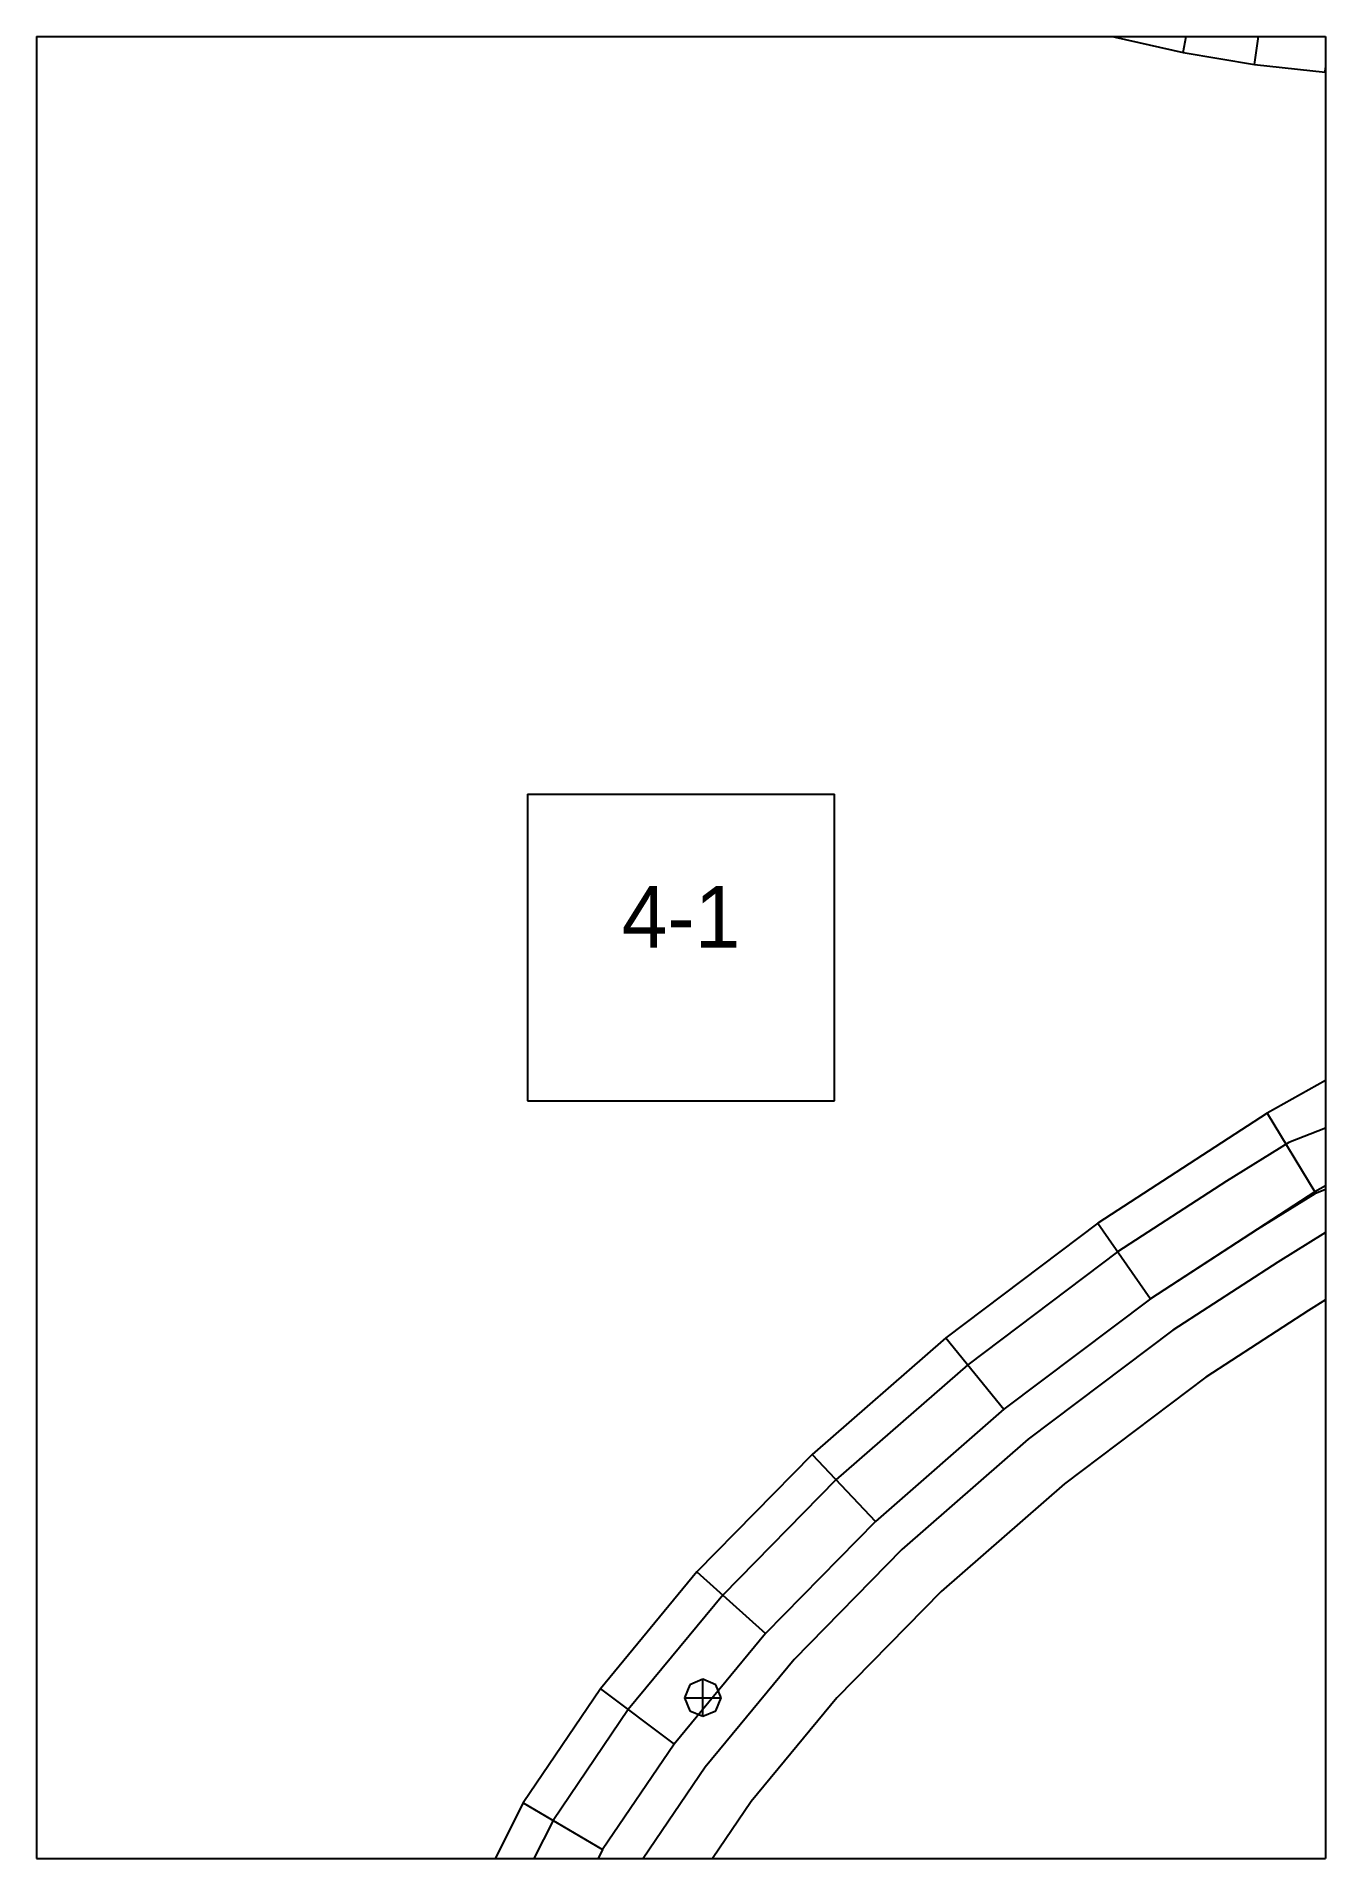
# Paper-space layout 'Plan 4-1' of a CAD drawing. Header units: metres, sheet in millimetres. Extents: x 0 to 210, y 0 to 297.
# The model-space entities are those that its viewports show. They can reach past a viewport. Long polylines and large blocks are cut down to what shows.
import ezdxf
from ezdxf.enums import TextEntityAlignment as Align

# ---------------------------------------------------------------- set-up
doc = ezdxf.new("R2010")
doc.units = ezdxf.units.M
for name, color, linetype in [('default', 7, 'Continuous'), ('TEXTLAYER', 7, 'Continuous'), ('VIEWPORTS', 7, 'Continuous')]:
    doc.layers.add(name, color=color, linetype=linetype)

msp = doc.modelspace()

# ---------------------------------------------------------------- linework, layer by layer
at = {"color": 9}
for p, q in [((0, -594), (0, -891)), ((210, -594), (210, -891)), ((210, -594), (210, -891)), ((0, -891), (210, -891)), ((0, -891), (210, -891)), ((0, -891), (0, -1188)), ((210, -891), (420, -891)), ((210, -891), (210, -1188)), ((210, -891), (420, -891)), ((210, -891), (210, -1188)), ((80, -1014.5), (130, -1014.5)), ((80, -1014.5), (80, -1064.5)), ((130, -1064.5), (130, -1014.5)), ((80, -1064.5), (130, -1064.5)), ((0, -1188), (210, -1188)), ((0, -1188), (210, -1188)), ((0, -1188), (0, -1485)), ((210, -1188), (420, -1188)), ((210, -1188), (210, -1485)), ((210, -1188), (420, -1188)), ((210, -1188), (210, -1485))]:
    msp.add_line(p, q, dxfattribs=at)
at = {"layer": 'default', "color": 7, "linetype": 'Continuous'}
for p, q in [((128.78, -856.55), (108.57, -891.06)), ((175.71, -891.13), (179.32, -876.57)), ((186.8, -893.62), (189.68, -878.9)), ((198.44, -895.57), (200.51, -880.71)), ((209.94, -896.84), (211.19, -881.89)), ((164.17, -887.98), (175.71, -891.13)), ((191.01, -888.6), (199.83, -889.79)), ((199.83, -889.79), (211.74, -889.88)), ((175.71, -891.13), (186.8, -893.62)), ((186.8, -893.62), (198.44, -895.57)), ((198.44, -895.57), (209.94, -896.84)), ((209.94, -896.84), (221.42, -897.49)), ((230.86, -1049.52), (200.49, -1066.51)), ((235.5, -1058.83), (204.04, -1071.29)), ((237.76, -1062.84), (208.24, -1079.35)), ((200.49, -1066.51), (172.89, -1084.46)), ((200.49, -1066.51), (208.24, -1079.35)), ((237.76, -1067.9), (208.24, -1079.65)), ((204.04, -1071.29), (193.84, -1077.57)), ((239.28, -1074.02), (211.08, -1085.27)), ((193.84, -1077.57), (176.13, -1089.09)), ((208.24, -1079.35), (181.5, -1096.75)), ((208.24, -1079.65), (198.85, -1085.46)), ((172.89, -1084.46), (148.15, -1103.12)), ((172.89, -1084.46), (181.5, -1096.75)), ((198.85, -1085.46), (181.5, -1096.75)), ((211.08, -1085.27), (202.22, -1090.78)), ((176.13, -1089.09), (151.71, -1107.5)), ((202.22, -1090.78), (185.11, -1101.9)), ((215.28, -1093.62), (207.23, -1098.68)), ((181.5, -1096.75), (157.61, -1114.76)), ((181.5, -1096.75), (157.61, -1114.76)), ((207.23, -1098.68), (190.48, -1109.56)), ((148.15, -1103.12), (126.37, -1122.16)), ((148.15, -1103.12), (157.61, -1114.76)), ((185.11, -1101.9), (161.58, -1119.65)), ((151.71, -1107.5), (130.25, -1126.26)), ((190.48, -1109.56), (167.48, -1126.91)), ((157.61, -1114.76), (136.67, -1133.06)), ((157.61, -1114.76), (136.67, -1133.06)), ((161.58, -1119.65), (140.99, -1137.65)), ((126.37, -1122.16), (107.59, -1141.29)), ((126.37, -1122.16), (136.67, -1133.06)), ((130.25, -1126.26), (111.79, -1145.07)), ((167.48, -1126.91), (147.41, -1144.45)), ((136.67, -1133.06), (118.74, -1151.32)), ((136.67, -1133.06), (118.74, -1151.32)), ((140.99, -1137.65), (123.43, -1155.54)), ((107.59, -1141.29), (91.89, -1160.35)), ((107.59, -1141.29), (118.74, -1151.32)), ((111.79, -1145.07), (96.41, -1163.73)), ((147.41, -1144.45), (130.38, -1161.79)), ((118.74, -1151.32), (103.9, -1169.34)), ((118.74, -1151.32), (103.9, -1169.34)), ((123.43, -1155.54), (108.94, -1173.12)), ((91.89, -1160.35), (79.28, -1178.94)), ((91.89, -1160.35), (103.9, -1169.34)), ((106.45, -1159.66), (105.57, -1161.78)), ((108.57, -1158.78), (106.45, -1159.66)), ((110.69, -1159.66), (108.57, -1158.78)), ((108.57, -1164.78), (108.57, -1158.78)), ((111.57, -1161.78), (110.69, -1159.66)), ((96.41, -1163.73), (84.15, -1181.8)), ((105.57, -1161.78), (106.45, -1163.9)), ((105.57, -1161.78), (111.57, -1161.78)), ((106.45, -1163.9), (108.57, -1164.78)), ((108.57, -1164.78), (110.69, -1163.9)), ((110.69, -1163.9), (111.57, -1161.78)), ((130.38, -1161.79), (116.42, -1178.72)), ((103.9, -1169.34), (92.22, -1186.53)), ((103.9, -1169.34), (92.22, -1186.53)), ((108.94, -1173.12), (97.65, -1189.72)), ((79.28, -1178.94), (69.95, -1197.56)), ((79.28, -1178.94), (92.22, -1186.53)), ((116.42, -1178.72), (105.72, -1194.45)), ((84.15, -1181.8), (75.17, -1199.73)), ((92.22, -1186.53), (83.8, -1203.33)), ((92.22, -1186.53), (83.8, -1203.33))]:
    msp.add_line(p, q, dxfattribs=at)

# ---------------------------------------------------------------- texts
at = {"layer": 'TEXTLAYER', "color": 1}
msp.add_text('4-1', height=10, dxfattribs=at).set_placement((105, -1039.5), align=Align.CENTER)

psp = doc.layouts.new('Plan 4-1')

# ---------------------------------------------------------------- viewports
at = {"layer": 'VIEWPORTS'}
psp.add_viewport(center=(105, 148.5), size=(210, 297), view_center_point=(105, -1039.5), view_height=297, dxfattribs=at)

doc.saveas('drawing.dxf')
